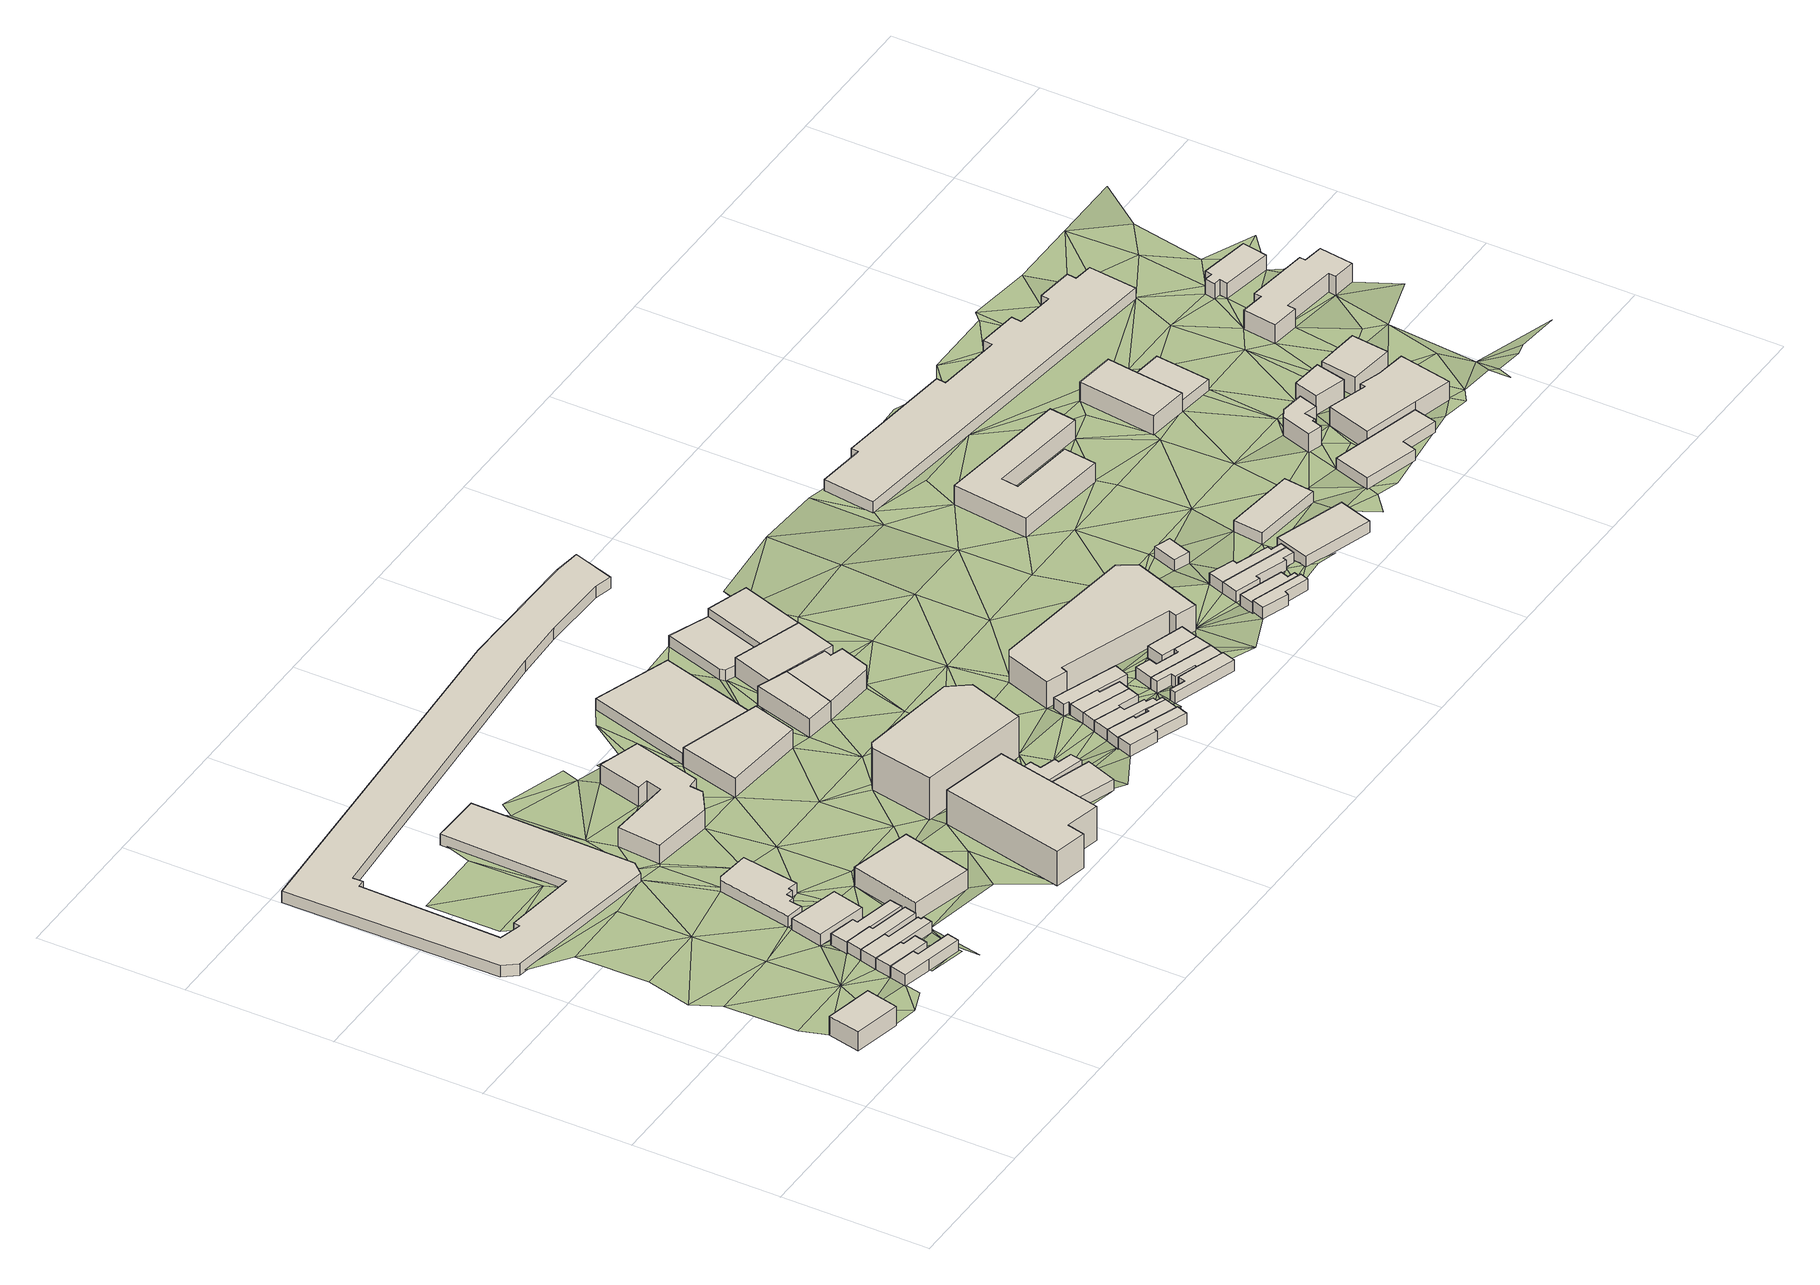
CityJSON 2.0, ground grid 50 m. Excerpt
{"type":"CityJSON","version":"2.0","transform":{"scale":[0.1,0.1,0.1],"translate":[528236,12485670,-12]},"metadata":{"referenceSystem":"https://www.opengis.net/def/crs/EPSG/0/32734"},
"CityObjects":{
"building1":{"type":"Building","attributes":{"address":"16 Sussex Street Woodstock Cape Town","building":"yes","building:levels":2,"building_height":6.9,"plus_code":"4FRW3CFW+3MX","ground_height":6.9,"roof_height":13.8},"geometry":[{"type":"Solid","lod":"1","boundaries":[[[[0,1,2,3]],[[1,4,5,2]],[[4,6,7,5]],[[6,0,3,7]],[[3,2,5,7]],[[6,4,1,0]]]]}]},
"building2":{"type":"Building","attributes":{"address":"11 Sussex Street Woodstock Cape Town","building":"house","building:levels":1,"building_height":4.1,"plus_code":"4FRW3CFW+4RH","ground_height":6.93,"roof_height":11.03},"geometry":[{"type":"Solid","lod":"1","boundaries":[[[[8,9,10,11]],[[9,12,13,10]],[[12,14,15,13]],[[14,16,17,15]],[[16,18,19,17]],[[18,20,21,19]],[[20,8,11,21]],[[11,10,13,15,17,19,21]],[[20,18,16,14,12,9,8]]]]}]},
"building3":{"type":"Building","attributes":{"address":"13 Sussex Street Woodstock Cape Town","building":"house","building:levels":1,"building_height":4.1,"plus_code":"4FRW3CFW+3RW","ground_height":6.93,"roof_height":11.03},"geometry":[{"type":"Solid","lod":"1","boundaries":[[[[22,23,24,25]],[[23,26,27,24]],[[26,28,29,27]],[[28,30,31,29]],[[30,9,10,31]],[[9,8,11,10]],[[8,22,25,11]],[[25,24,27,29,31,10,11]],[[8,9,30,28,26,23,22]]]]}]},
"building4":{"type":"Building","attributes":{"address":"9 Sussex Street Woodstock Cape Town","building":"house","building:levels":1,"building_height":4.1,"plus_code":"4FRW3CFW+4RQ","ground_height":6.93,"roof_height":11.03},"geometry":[{"type":"Solid","lod":"1","boundaries":[[[[20,18,19,21]],[[18,32,33,19]],[[32,34,35,33]],[[34,36,37,35]],[[36,38,39,37]],[[38,40,41,39]],[[40,42,43,41]],[[42,44,45,43]],[[44,20,21,45]],[[21,19,33,35,37,39,41,43,45]],[[44,42,40,38,36,34,32,18,20]]]]}]},
"building5":{"type":"Building","attributes":{"address":"7 Sussex Street Woodstock Cape Town","building":"house","building:levels":1,"building_height":4.1,"plus_code":"4FRW3CFW+5V2","ground_height":6.93,"roof_height":11.03},"geometry":[{"type":"Solid","lod":"1","boundaries":[[[[44,42,43,45]],[[42,46,47,43]],[[46,48,49,47]],[[48,50,51,49]],[[50,52,53,51]],[[52,54,55,53]],[[54,44,45,55]],[[45,43,47,49,51,53,55]],[[54,52,50,48,46,42,44]]]]}]},
"building6":{"type":"Building","attributes":{"address":"5 Sussex Street Woodstock Cape Town","building":"house","building:levels":1,"building_height":4.1,"plus_code":"4FRW3CFW+5VC","ground_height":6.53,"roof_height":10.63},"geometry":[{"type":"Solid","lod":"1","boundaries":[[[[56,57,58,59]],[[57,60,61,58]],[[60,62,63,61]],[[62,64,65,63]],[[64,66,67,65]],[[66,68,69,67]],[[68,56,59,69]],[[59,58,61,63,65,67,69]],[[68,66,64,62,60,57,56]]]]}]},
"building7":{"type":"Building","attributes":{"address":"3 Sussex Street Woodstock Cape Town","building":"yes","building:levels":1,"building_height":4.1,"plus_code":"4FRW3CFW+6V7","ground_height":6.53,"roof_height":10.63},"geometry":[{"type":"Solid","lod":"1","boundaries":[[[[70,71,72,73]],[[71,74,75,72]],[[74,76,77,75]],[[76,70,73,77]],[[73,72,75,77]],[[76,74,71,70]]]]}]},
"building8":{"type":"Building","attributes":{"address":"Woodstock","building":"yes","building:levels":1,"building_height":4.1,"plus_code":"4FRW3CFW+8V5","ground_height":6.09,"roof_height":10.19},"geometry":[{"type":"Solid","lod":"1","boundaries":[[[[78,79,80,81]],[[79,82,83,80]],[[82,84,85,83]],[[84,86,87,85]],[[86,88,89,87]],[[88,90,91,89]],[[90,92,93,91]],[[92,94,95,93]],[[94,96,97,95]],[[96,98,99,97]],[[98,78,81,99]],[[81,80,83,85,87,89,91,93,95,97,99]],[[98,96,94,92,90,88,86,84,82,79,78]]]]}]},
"building9":{"type":"Building","attributes":{"address":"10 Frere Street Woodstock Cape Town","building":"commercial","building:levels":2,"building_height":6.9,"plus_code":"4FRW3CFW+5XH","ground_height":6.54,"roof_height":13.44},"geometry":[{"type":"Solid","lod":"1","boundaries":[[[[100,101,102,103]],[[101,104,105,102]],[[104,106,107,105]],[[106,100,103,107]],[[103,102,105,107]],[[106,104,101,100]]]]}]},
"building10":{"type":"Building","attributes":{"building":"retail","building:levels":2,"building_height":6.9,"plus_code":"4FRW3CFX+F2M","ground_height":5.8,"roof_height":12.7},"geometry":[{"type":"Solid","lod":"1","boundaries":[[[[108,109,110,111]],[[109,112,113,110]],[[112,114,115,113]],[[114,116,117,115]],[[116,118,119,117]],[[118,120,121,119]],[[120,122,123,121]],[[122,124,125,123]],[[124,126,127,125]],[[126,128,129,127]],[[128,108,111,129]],[[111,110,113,115,117,119,121,123,125,127,129]],[[128,126,124,122,120,118,116,114,112,109,108]]]]}]},
"building11":{"type":"Building","attributes":{"building":"warehouse","building:levels":1,"building_height":4.1,"plus_code":"4FRW3CFW+HRG","ground_height":4.12,"roof_height":8.22},"geometry":[{"type":"Solid","lod":"1","boundaries":[[[[130,131,132,133]],[[131,134,135,132]],[[134,136,137,135]],[[136,138,139,137]],[[138,140,141,139]],[[140,142,143,141]],[[142,144,145,143]],[[144,146,147,145]],[[146,148,149,147]],[[148,150,151,149]],[[150,152,153,151]],[[152,154,155,153]],[[154,156,157,155]],[[156,158,159,157]],[[158,160,161,159]],[[160,162,163,161]],[[162,164,165,163]],[[164,166,167,165]],[[166,168,169,167]],[[168,170,171,169]],[[170,130,133,171]],[[133,132,135,137,139,141,143,145,147,149,151,153,155,157,159,161,163,165,167,169,171]],[[170,168,166,164,162,160,158,156,154,152,150,148,146,144,142,140,138,136,134,131,130]]]]}]},
"building12":{"type":"Building","attributes":{"address":"3 Frere Street Woodstock Cape Town","building":"commercial","building:levels":4,"building_height":12.5,"plus_code":"4FRW3CFX+452","ground_height":7.02,"roof_height":19.52},"geometry":[{"type":"Solid","lod":"1","boundaries":[[[[172,173,174,175]],[[173,176,177,174]],[[176,178,179,177]],[[178,180,181,179]],[[180,182,183,181]],[[182,172,175,183]],[[175,174,177,179,181,183]],[[182,180,178,176,173,172]]]]}]},
"building13":{"type":"Building","attributes":{"address":"Woodstock","building":"retail","building:levels":2,"building_height":6.9,"plus_code":"4FRW3CFX+C4M","ground_height":5.91,"roof_height":12.81},"geometry":[{"type":"Solid","lod":"1","boundaries":[[[[184,185,186,187]],[[185,188,189,186]],[[188,190,191,189]],[[190,184,187,191]],[[187,186,189,191]],[[190,188,185,184]]]]}]},
"building14":{"type":"Building","attributes":{"address":"Church Street Woodstock Cape Town","building":"yes","building:levels":1,"building_height":4.1,"plus_code":"4FRW3CFX+37R","ground_height":7.12,"roof_height":11.22},"geometry":[{"type":"Solid","lod":"1","boundaries":[[[[192,193,194,195]],[[193,196,197,194]],[[196,198,199,197]],[[198,192,195,199]],[[195,194,197,199]],[[198,196,193,192]]]]}]},
"building15":{"type":"Building","attributes":{"address":"108 Albert Road Woodstock Cape Town","building":"commercial","building:levels":5,"building_height":15.3,"plus_code":"4FRW3CFX+66M","ground_height":6.08,"roof_height":21.38},"geometry":[{"type":"Solid","lod":"1","boundaries":[[[[200,201,202,203]],[[201,204,205,202]],[[204,206,207,205]],[[206,208,209,207]],[[208,210,211,209]],[[210,200,203,211]],[[203,202,205,207,209,211]],[[210,208,206,204,201,200]]]]}]},
"building16":{"type":"Building","attributes":{"address":"Church Street Woodstock Cape Town","building":"yes","building:levels":1,"building_height":4.1,"plus_code":"4FRW3CFX+47J","ground_height":7.12,"roof_height":11.22},"geometry":[{"type":"Solid","lod":"1","boundaries":[[[[212,213,214,215]],[[213,216,217,214]],[[216,218,219,217]],[[218,220,221,219]],[[220,222,223,221]],[[222,224,225,223]],[[224,226,227,225]],[[226,228,229,227]],[[228,212,215,229]],[[215,214,217,219,221,223,225,227,229]],[[228,226,224,222,220,218,216,213,212]]]]}]},
"building17":{"type":"Building","attributes":{"address":"5 Fareham Street Woodstock Cape Town","building":"industrial","building:levels":1,"building_height":4.1,"plus_code":"4FRW3CFX+G5J","ground_height":5.54,"roof_height":9.64},"geometry":[{"type":"Solid","lod":"1","boundaries":[[[[230,231,232,233]],[[231,234,235,232]],[[234,236,237,235]],[[236,238,239,237]],[[238,240,241,239]],[[240,230,233,241]],[[233,232,235,237,239,241]],[[240,238,236,234,231,230]]]]}]},
"building18":{"type":"Building","attributes":{"address":"139 Albert Road Woodstock Cape Town","building":"yes","building:levels":2,"building_height":6.9,"plus_code":"4FRW3CFX+C6H","ground_height":5.9,"roof_height":12.8},"geometry":[{"type":"Solid","lod":"1","boundaries":[[[[242,243,244,245]],[[243,246,247,244]],[[246,248,249,247]],[[248,242,245,249]],[[245,244,247,249]],[[248,246,243,242]]]]}]},
"building19":{"type":"Building","attributes":{"address":"11 Church Street Woodstock Cape Town","building":"house","building:levels":1,"building_height":4.1,"plus_code":"4FRW3CFX+399","ground_height":7.96,"roof_height":12.06},"geometry":[{"type":"Solid","lod":"1","boundaries":[[[[250,251,252,253]],[[251,254,255,252]],[[254,256,257,255]],[[256,258,259,257]],[[258,260,261,259]],[[260,250,253,261]],[[253,252,255,257,259,261]],[[260,258,256,254,251,250]]]]}]},
"building20":{"type":"Building","attributes":{"address":"Battery Centre Woodstock 141 Albert Road Woodstock Cape Town","building":"retail","building:levels":2,"building_height":6.9,"plus_code":"4FRW3CFX+C75","ground_height":5.9,"roof_height":12.8},"geometry":[{"type":"Solid","lod":"1","boundaries":[[[[242,262,263,245]],[[262,264,265,263]],[[264,266,267,265]],[[266,268,269,267]],[[268,270,271,269]],[[270,243,244,271]],[[243,242,245,244]],[[245,263,265,267,269,271,244]],[[243,270,268,266,264,262,242]]]]}]},
"building21":{"type":"Building","attributes":{"address":"9 Church Street Woodstock Cape Town","building":"house","building:levels":1,"building_height":4.1,"plus_code":"4FRW3CFX+3CM","ground_height":7.54,"roof_height":11.64},"geometry":[{"type":"Solid","lod":"1","boundaries":[[[[272,273,274,275]],[[273,276,277,274]],[[276,278,279,277]],[[278,280,281,279]],[[280,282,283,281]],[[282,284,285,283]],[[284,286,287,285]],[[286,272,275,287]],[[275,274,277,279,281,283,285,287]],[[286,284,282,280,278,276,273,272]]]]}]},
"building22":{"type":"Building","attributes":{"address":"7 Church Street Woodstock Cape Town","building":"house","building:levels":1,"building_height":4.1,"plus_code":"4FRW3CFX+4C2","ground_height":7.54,"roof_height":11.64},"geometry":[{"type":"Solid","lod":"1","boundaries":[[[[288,272,275,289]],[[272,286,287,275]],[[286,280,281,287]],[[280,278,279,281]],[[278,290,291,279]],[[290,292,293,291]],[[292,294,295,293]],[[294,296,297,295]],[[296,298,299,297]],[[298,300,301,299]],[[300,302,303,301]],[[302,288,289,303]],[[289,275,287,281,279,291,293,295,297,299,301,303]],[[302,300,298,296,294,292,290,278,280,286,272,288]]]]}]},
"building23":{"type":"Building","attributes":{"address":"5 Church Street Woodstock Cape Town","building":"house","building:levels":1,"building_height":4.1,"plus_code":"4FRW3CFX+4CF","ground_height":7.54,"roof_height":11.64},"geometry":[{"type":"Solid","lod":"1","boundaries":[[[[304,288,289,305]],[[288,302,303,289]],[[302,306,307,303]],[[306,308,309,307]],[[308,310,311,309]],[[310,304,305,311]],[[305,289,303,307,309,311]],[[310,308,306,302,288,304]]]]}]},
"building24":{"type":"Building","attributes":{"address":"38 Lower Church Street Woodstock Cape Town","building":"retail","building:levels":2,"building_height":6.9,"plus_code":"4FRW3CFX+F8F","ground_height":5.53,"roof_height":12.43},"geometry":[{"type":"Solid","lod":"1","boundaries":[[[[312,313,314,315]],[[313,316,317,314]],[[316,318,319,317]],[[318,320,321,319]],[[320,312,315,321]],[[315,314,317,319,321]],[[320,318,316,313,312]]]]}]},
"building25":{"type":"Building","attributes":{"address":"3 Church Street Woodstock Cape Town","building":"house","building:levels":1,"building_height":4.1,"plus_code":"4FRW3CFX+4CV","ground_height":7.54,"roof_height":11.64},"geometry":[{"type":"Solid","lod":"1","boundaries":[[[[322,304,305,323]],[[304,310,311,305]],[[310,324,325,311]],[[324,326,327,325]],[[326,328,329,327]],[[328,322,323,329]],[[323,305,311,325,327,329]],[[328,326,324,310,304,322]]]]}]},
"building26":{"type":"Building","attributes":{"address":"8 Fareham Street Woodstock Cape Town","building":"yes","building:levels":1,"building_height":4.1,"plus_code":"4FRW3CFX+G8R","ground_height":5.48,"roof_height":9.58},"geometry":[{"type":"Solid","lod":"1","boundaries":[[[[330,331,332,333]],[[331,334,335,332]],[[334,336,337,335]],[[336,316,338,337]],[[316,313,339,338]],[[313,330,333,339]],[[333,332,335,337,338,339]],[[313,316,336,334,331,330]]]]}]},
"building27":{"type":"Building","attributes":{"address":"1 Church Street Woodstock Cape Town","building":"house","building:levels":1,"building_height":4.1,"plus_code":"4FRW3CFX+5C5","ground_height":7.54,"roof_height":11.64},"geometry":[{"type":"Solid","lod":"1","boundaries":[[[[322,328,329,323]],[[328,340,341,329]],[[340,342,343,341]],[[342,344,345,343]],[[344,346,347,345]],[[346,348,349,347]],[[348,322,323,349]],[[323,329,341,343,345,347,349]],[[348,346,344,342,340,328,322]]]]}]},
"building28":{"type":"Building","attributes":{"address":"32 Lower Church Street Woodstock Cape Town","building":"retail","building:levels":2,"building_height":6.9,"plus_code":"4FRW3CFX+G9C","ground_height":5.38,"roof_height":12.28},"geometry":[{"type":"Solid","lod":"1","boundaries":[[[[350,351,352,353]],[[351,354,355,352]],[[354,356,357,355]],[[356,350,353,357]],[[353,352,355,357]],[[356,354,351,350]]]]}]},
"building29":{"type":"Building","attributes":{"address":"16 Cavendish Square Woodstock Cape Town","building":"house","building:levels":1,"building_height":4.1,"plus_code":"4FRW3CFX+3G7","ground_height":8.45,"roof_height":12.55},"geometry":[{"type":"Solid","lod":"1","boundaries":[[[[358,359,360,361]],[[359,362,363,360]],[[362,364,365,363]],[[364,366,367,365]],[[366,368,369,367]],[[368,370,371,369]],[[370,358,361,371]],[[361,360,363,365,367,369,371]],[[370,368,366,364,362,359,358]]]]}]},
"building30":{"type":"Building","attributes":{"address":"14 Cavendish Square Woodstock Cape Town","building":"house","building:levels":1,"building_height":4.1,"plus_code":"4FRW3CFX+3GQ","ground_height":7.78,"roof_height":11.88},"geometry":[{"type":"Solid","lod":"1","boundaries":[[[[372,373,374,375]],[[373,376,377,374]],[[376,378,379,377]],[[378,380,381,379]],[[380,382,383,381]],[[382,384,385,383]],[[384,386,387,385]],[[386,372,375,387]],[[375,374,377,379,381,383,385,387]],[[386,384,382,380,378,376,373,372]]]]}]},
"building31":{"type":"Building","attributes":{"address":"12 Cavendish Square Woodstock Cape Town","building":"house","building:levels":1,"building_height":4.1,"plus_code":"4FRW3CFX+4G3","ground_height":7.78,"roof_height":11.88},"geometry":[{"type":"Solid","lod":"1","boundaries":[[[[373,388,389,374]],[[388,390,391,389]],[[390,392,393,391]],[[392,394,395,393]],[[394,396,397,395]],[[396,398,399,397]],[[398,376,377,399]],[[376,373,374,377]],[[374,389,391,393,395,397,399,377]],[[376,398,396,394,392,390,388,373]]]]}]},
"building32":{"type":"Building","attributes":{"address":"Cape Town Forensics Chemist Laboratory 120 Albert Road Woodstock Cape Town","building":"laboratory","building:levels":3,"operator":"National Health Laboratory Service","building_height":9.7,"plus_code":"4FRW3CFX+5GQ","ground_height":6.88,"roof_height":16.58},"geometry":[{"type":"Solid","lod":"1","boundaries":[[[[400,401,402,403]],[[401,404,405,402]],[[404,406,407,405]],[[406,408,409,407]],[[408,410,411,409]],[[410,412,413,411]],[[412,414,415,413]],[[414,416,417,415]],[[416,418,419,417]],[[418,400,403,419]],[[403,402,405,407,409,411,413,415,417,419]],[[418,416,414,412,410,408,406,404,401,400]]]]}]},
"building33":{"type":"Building","attributes":{"address":"10 Cavendish Square Woodstock Cape Town","building":"house","building:levels":1,"building_height":4.1,"plus_code":"4FRW3CFX+4HF","ground_height":7.78,"roof_height":11.88},"geometry":[{"type":"Solid","lod":"1","boundaries":[[[[388,420,421,389]],[[420,422,423,421]],[[422,424,425,423]],[[424,390,391,425]],[[390,388,389,391]],[[389,421,423,425,391]],[[390,424,422,420,388]]]]}]},
"building34":{"type":"Building","attributes":{"address":"9 Cavendish Square Woodstock Cape Town","building":"house","building:levels":1,"building_height":4.1,"plus_code":"4FRW3CFX+3P3","ground_height":9.09,"roof_height":13.19},"geometry":[{"type":"Solid","lod":"1","boundaries":[[[[426,427,428,429]],[[427,430,431,428]],[[430,432,433,431]],[[432,434,435,433]],[[434,436,437,435]],[[436,426,429,437]],[[429,428,431,433,435,437]],[[436,434,432,430,427,426]]]]}]},
"building35":{"type":"Building","attributes":{"address":"7 Cavendish Square Woodstock Cape Town","building":"house","building:levels":1,"building_height":4.1,"plus_code":"4FRW3CFX+3PG","ground_height":8.17,"roof_height":12.27},"geometry":[{"type":"Solid","lod":"1","boundaries":[[[[438,439,440,441]],[[439,442,443,440]],[[442,444,445,443]],[[444,446,447,445]],[[446,448,449,447]],[[448,438,441,449]],[[441,440,443,445,447,449]],[[448,446,444,442,439,438]]]]}]},
"building36":{"type":"Building","attributes":{"address":"5 Cavendish Square Woodstock Cape Town","building":"house","building:levels":1,"building_height":4.1,"plus_code":"4FRW3CFX+4P7","ground_height":8.17,"roof_height":12.27},"geometry":[{"type":"Solid","lod":"1","boundaries":[[[[450,451,452,453]],[[451,454,455,452]],[[454,456,457,455]],[[456,458,459,457]],[[458,460,461,459]],[[460,462,463,461]],[[462,464,465,463]],[[464,450,453,465]],[[453,452,455,457,459,461,463,465]],[[464,462,460,458,456,454,451,450]]]]}]},
"building37":{"type":"Building","attributes":{"address":"3 Cavendish Square Woodstock Cape Town","building":"house","building:levels":1,"building_height":4.1,"plus_code":"4FRW3CFX+4Q6","ground_height":8.17,"roof_height":12.27},"geometry":[{"type":"Solid","lod":"1","boundaries":[[[[464,466,467,465]],[[466,468,469,467]],[[468,470,471,469]],[[470,472,473,471]],[[472,474,475,473]],[[474,476,477,475]],[[476,450,453,477]],[[450,464,465,453]],[[465,467,469,471,473,475,477,453]],[[450,476,474,472,470,468,466,464]]]]}]},
"building38":{"type":"Building","attributes":{"building":"retail","building:levels":1,"amenity":"car_wash","building_height":4.1,"plus_code":"4FRW3CFX+5PX","ground_height":7.29,"roof_height":11.39},"geometry":[{"type":"Solid","lod":"1","boundaries":[[[[478,479,480,481]],[[479,482,483,480]],[[482,484,485,483]],[[484,478,481,485]],[[481,480,483,485]],[[484,482,479,478]]]]}]},
"building39":{"type":"Building","attributes":{"address":"4 Plein Street Woodstock Cape Town","building":"industrial","building:levels":1,"building_height":4.1,"plus_code":"4FRW3CFX+3VC","ground_height":8.28,"roof_height":12.38},"geometry":[{"type":"Solid","lod":"1","boundaries":[[[[486,487,488,489]],[[487,490,491,488]],[[490,492,493,491]],[[492,486,489,493]],[[489,488,491,493]],[[492,490,487,486]]]]}]},
"building40":{"type":"Building","attributes":{"address":"Bonjour 130 Albert Road Woodstock 7925 Cape Town","building":"retail","building:levels":1,"building_height":4.1,"plus_code":"4FRW3CFX+4VM","ground_height":8.28,"roof_height":12.38},"geometry":[{"type":"Solid","lod":"1","boundaries":[[[[494,495,496,497]],[[495,498,499,496]],[[498,500,501,499]],[[500,494,497,501]],[[497,496,499,501]],[[500,498,495,494]]]]}]},
"building41":{"type":"Building","attributes":{"address":"177 Albert Road Woodstock Cape Town","building":"industrial","building:levels":2,"building_height":6.9,"plus_code":"4FRW3CFX+9PW","ground_height":6.44,"roof_height":13.34},"geometry":[{"type":"Solid","lod":"1","boundaries":[[[[502,503,504,505]],[[503,506,507,504]],[[506,508,509,507]],[[508,510,511,509]],[[510,512,513,511]],[[512,514,515,513]],[[514,516,517,515]],[[516,502,505,517]],[[505,504,507,509,511,513,515,517]],[[516,514,512,510,508,506,503,502]]]]}]},
"building42":{"type":"Building","attributes":{"address":"1 Plein Street Woodstock Cape Town","building":"garage","building:levels":1,"building_height":4.1,"plus_code":"4FRW3FF2+33J","ground_height":8.31,"roof_height":12.41},"geometry":[{"type":"Solid","lod":"1","boundaries":[[[[518,519,520,521]],[[519,522,523,520]],[[522,524,525,523]],[[524,526,527,525]],[[526,528,529,527]],[[528,530,531,529]],[[530,518,521,531]],[[521,520,523,525,527,529,531]],[[530,528,526,524,522,519,518]]]]}]},
"building43":{"type":"Building","attributes":{"building":"industrial","building:levels":1,"building_height":4.1,"plus_code":"4FRW3CFX+GW8","ground_height":5.61,"roof_height":9.71},"geometry":[{"type":"Solid","lod":"1","boundaries":[[[[532,533,534,535]],[[533,536,537,534]],[[536,538,539,537]],[[538,540,541,539]],[[540,542,543,541]],[[542,544,545,543]],[[544,546,547,545]],[[546,548,549,547]],[[548,550,551,549]],[[550,552,553,551]],[[552,554,555,553]],[[554,556,557,555]],[[556,558,559,557]],[[558,560,561,559]],[[560,562,563,561]],[[562,532,535,563]],[[535,534,537,539,541,543,545,547,549,551,553,555,557,559,561,563]],[[562,560,558,556,554,552,550,548,546,544,542,540,538,536,533,532]]]]}]},
"building44":{"type":"Building","attributes":{"address":"Albert Road Woodstock Cape Town","building":"retail","building:levels":2,"building_height":6.9,"plus_code":"4FRW3FF2+52G","ground_height":7.69,"roof_height":14.59},"geometry":[{"type":"Solid","lod":"1","boundaries":[[[[564,565,566,567]],[[565,568,569,566]],[[568,570,571,569]],[[570,572,573,571]],[[572,574,575,573]],[[574,576,577,575]],[[576,578,579,577]],[[578,580,581,579]],[[580,564,567,581]],[[567,566,569,571,573,575,577,579,581]],[[580,578,576,574,572,570,568,565,564]]]]}]},
"building45":{"type":"Building","attributes":{"address":"Albert Road Woodstock Cape Town","building":"industrial","building:levels":2,"building_height":6.9,"plus_code":"4FRW3CFX+9X5","ground_height":6.61,"roof_height":13.51},"geometry":[{"type":"Solid","lod":"1","boundaries":[[[[582,583,584,585]],[[583,586,587,584]],[[586,588,589,587]],[[588,590,591,589]],[[590,582,585,591]],[[585,584,587,589,591]],[[590,588,586,583,582]]]]}]},
"building46":{"type":"Building","attributes":{"address":"Albert Road Woodstock Cape Town","building":"industrial","building:levels":1,"building_height":4.1,"plus_code":"4FRW3FF2+83R","ground_height":6.63,"roof_height":10.73},"geometry":[{"type":"Solid","lod":"1","boundaries":[[[[582,592,593,594]],[[592,595,596,593]],[[595,583,597,596]],[[583,582,594,597]],[[594,593,596,597]],[[583,595,592,582]]]]}]},
"building47":{"type":"Building","attributes":{"address":"Albert Road Woodstock Cape Town","building":"retail","building:levels":2,"building_height":6.9,"plus_code":"4FRW3FF2+44G","ground_height":8.31,"roof_height":15.21},"geometry":[{"type":"Solid","lod":"1","boundaries":[[[[519,518,598,599]],[[518,600,601,598]],[[600,602,603,601]],[[602,604,605,603]],[[604,606,607,605]],[[606,608,609,607]],[[608,610,611,609]],[[610,519,599,611]],[[599,598,601,603,605,607,609,611]],[[610,608,606,604,602,600,518,519]]]]}]},
"building48":{"type":"Building","attributes":{"address":"Albert Road Woodstock Cape Town","building":"retail","building:levels":2,"building_height":6.9,"plus_code":"4FRW3FF2+54V","ground_height":7.69,"roof_height":14.59},"geometry":[{"type":"Solid","lod":"1","boundaries":[[[[612,613,614,615]],[[613,616,617,614]],[[616,618,619,617]],[[618,612,615,619]],[[615,614,617,619]],[[618,616,613,612]]]]}]},
"building49":{"type":"Building","attributes":{"address":"Albert Road Woodstock Cape Town","building":"retail","building:levels":2,"building_height":6.9,"plus_code":"4FRW3FF2+55P","ground_height":7.69,"roof_height":14.59},"geometry":[{"type":"Solid","lod":"1","boundaries":[[[[620,621,622,623]],[[621,624,625,622]],[[624,626,627,625]],[[626,620,623,627]],[[623,622,625,627]],[[626,624,621,620]]]]}]},
"building50":{"type":"Building","attributes":{"address":"Delos Antiques 181 Albert Road Woodstock Cape Town","building":"school","building:levels":2,"building:use":"retail","building_height":6.9,"plus_code":"4FRW3FF2+77W","ground_height":6.89,"roof_height":13.79},"geometry":[{"type":"Solid","lod":"1","boundaries":[[[[628,629,630,631]],[[629,632,633,630]],[[632,634,635,633]],[[634,636,637,635]],[[636,638,639,637]],[[638,640,641,639]],[[640,642,643,641]],[[642,644,645,643]],[[644,646,647,645]],[[646,648,649,647]],[[648,650,651,649]],[[650,628,631,651]],[[631,630,633,635,637,639,641,643,645,647,649,651]],[[650,648,646,644,642,640,638,636,634,632,629,628]]]]}]},
"building51":{"type":"Building","attributes":{"address":"Woodstock Cape Town","building":"church","building:levels":1.5,"building:use":"retail","building_height":5.5,"plus_code":"4FRW3FF2+979","ground_height":6.55,"roof_height":12.05},"geometry":[{"type":"Solid","lod":"1","boundaries":[[[[652,653,654,655]],[[653,656,657,654]],[[656,658,659,657]],[[658,660,661,659]],[[660,662,663,661]],[[662,664,665,663]],[[664,666,667,665]],[[666,652,655,667]],[[655,654,657,659,661,663,665,667]],[[666,664,662,660,658,656,653,652]]]]}]},
"terrain1":{"type":"TINRelief","geometry":[{"type":"CompositeSurface","lod":"1","boundaries":[[[668,669,1]],[[668,670,669]],[[1,0,668]],[[0,671,672]],[[673,670,674]],[[675,676,673]],[[677,0,672]],[[668,674,670]],[[0,8,668]],[[672,678,677]],[[675,679,676]],[[0,677,8]],[[674,675,673]],[[680,679,681]],[[8,20,668]],[[44,668,20]],[[674,668,71]],[[54,668,44]],[[675,681,679]],[[71,668,54]],[[682,683,684]],[[685,684,683]],[[675,674,686]],[[680,681,687]],[[674,71,70]],[[688,689,690]],[[9,691,692]],[[54,68,71]],[[674,70,686]],[[693,689,688]],[[18,16,14]],[[691,694,692]],[[683,682,695]],[[71,68,696]],[[694,14,692]],[[681,675,687]],[[32,18,14]],[[38,42,40]],[[683,697,685]],[[675,686,82]],[[696,698,71]],[[686,70,699]],[[694,32,14]],[[700,694,701]],[[699,70,702]],[[50,703,52]],[[698,696,704]],[[42,38,46]],[[82,687,675]],[[700,32,694]],[[697,683,695]],[[702,70,76]],[[699,702,705]],[[36,34,38]],[[32,700,34]],[[48,703,50]],[[699,705,706]],[[704,707,698]],[[46,38,34]],[[708,34,700]],[[34,708,46]],[[702,76,705]],[[708,48,46]],[[705,709,710]],[[711,697,695]],[[703,48,708]],[[709,705,76]],[[708,707,703]],[[687,82,79]],[[709,712,713]],[[712,709,76]],[[707,104,698]],[[698,104,76]],[[79,714,687]],[[104,707,708]],[[715,708,700]],[[714,716,687]],[[76,104,712]],[[714,109,716]],[[714,79,78]],[[716,109,108]],[[109,714,78]],[[717,715,700]],[[712,104,718]],[[108,719,716]],[[720,78,712]],[[716,719,721]],[[720,712,718]],[[78,722,109]],[[104,101,718]],[[719,723,721]],[[719,108,724]],[[720,722,78]],[[715,717,725]],[[725,717,726]],[[727,723,719]],[[715,725,101]],[[728,720,718]],[[724,108,729]],[[101,728,718]],[[723,727,730]],[[724,731,719]],[[720,188,722]],[[731,727,719]],[[182,725,726]],[[724,729,732]],[[182,101,725]],[[188,733,722]],[[720,728,734]],[[730,727,735]],[[720,734,188]],[[733,736,737]],[[738,728,101]],[[101,182,738]],[[188,736,733]],[[731,739,727]],[[185,736,188]],[[738,204,728]],[[739,731,740]],[[734,728,204]],[[741,740,731]],[[736,185,741]],[[742,743,739]],[[739,740,742]],[[744,738,182]],[[745,744,746]],[[741,747,740]],[[734,190,188]],[[734,204,201]],[[185,748,741]],[[749,750,745]],[[196,745,750]],[[201,751,734]],[[741,752,747]],[[744,745,196]],[[748,752,741]],[[748,185,753]],[[754,750,749]],[[734,751,190]],[[755,738,744]],[[196,228,744]],[[754,756,750]],[[228,226,744]],[[752,748,231]],[[757,744,226]],[[228,196,758]],[[184,753,185]],[[755,744,757]],[[190,751,248]],[[758,196,759]],[[201,760,751]],[[761,762,763]],[[756,764,759]],[[755,757,763]],[[765,190,248]],[[766,767,753]],[[184,190,765]],[[768,763,762]],[[769,770,762]],[[753,184,766]],[[751,242,248]],[[768,755,763]],[[762,770,768]],[[251,759,764]],[[771,765,248]],[[759,772,758]],[[771,184,765]],[[772,770,758]],[[766,184,771]],[[751,773,242]],[[772,759,251]],[[773,751,760]],[[768,770,288]],[[272,770,772]],[[755,768,346]],[[766,771,774]],[[770,272,288]],[[288,304,768]],[[775,766,774]],[[775,230,766]],[[243,776,771]],[[400,777,755]],[[771,776,774]],[[346,768,304]],[[773,262,242]],[[346,400,755]],[[774,776,778]],[[777,779,760]],[[230,331,780]],[[243,781,776]],[[760,779,773]],[[262,773,264]],[[322,346,304]],[[286,782,783]],[[322,348,346]],[[331,230,775]],[[286,783,784]],[[400,346,344]],[[777,400,418]],[[302,300,298]],[[773,779,264]],[[270,781,243]],[[785,400,344]],[[308,306,302]],[[298,308,302]],[[779,777,418]],[[266,270,268]],[[786,298,296]],[[787,788,789]],[[298,786,308]],[[786,790,791]],[[266,781,270]],[[370,791,789]],[[792,328,326]],[[789,788,370]],[[785,344,793]],[[308,786,378]],[[370,368,791]],[[791,378,786]],[[264,794,266]],[[308,378,310]],[[791,368,378]],[[793,404,785]],[[795,328,792]],[[264,779,794]],[[792,310,795]],[[331,330,796]],[[779,418,416]],[[781,266,794]],[[378,376,310]],[[795,310,376]],[[364,378,368]],[[368,366,364]],[[312,781,794]],[[364,797,378]],[[378,797,380]],[[376,398,795]],[[793,795,398]],[[798,797,364]],[[796,330,799]],[[398,800,793]],[[364,362,798]],[[801,779,416]],[[800,398,396]],[[794,802,312]],[[793,803,404]],[[396,394,424]],[[793,800,422]],[[802,351,312]],[[422,800,396]],[[392,424,394]],[[799,330,351]],[[424,422,396]],[[794,779,804]],[[424,392,390]],[[803,793,422]],[[802,794,804]],[[805,799,351]],[[779,801,804]],[[806,807,808]],[[416,809,801]],[[351,802,810]],[[811,812,422]],[[422,812,803]],[[813,806,808]],[[814,813,808]],[[813,814,811]],[[805,351,815]],[[810,802,804]],[[811,814,812]],[[808,430,814]],[[815,351,810]],[[816,804,801]],[[427,814,430]],[[817,801,809]],[[814,427,448]],[[810,804,816]],[[814,448,451]],[[801,817,816]],[[814,451,450]],[[476,818,814]],[[476,814,450]],[[810,819,815]],[[451,448,454]],[[819,810,816]],[[820,809,818]],[[454,448,821]],[[479,818,476]],[[817,809,822]],[[823,816,817]],[[456,454,821]],[[479,478,818]],[[479,476,482]],[[820,818,478]],[[821,824,825]],[[826,815,819]],[[476,474,482]],[[827,456,821]],[[822,809,820]],[[821,825,827]],[[825,426,828]],[[817,822,823]],[[472,829,474]],[[827,825,828]],[[516,819,816]],[[828,426,830]],[[820,478,484]],[[516,816,823]],[[819,831,826]],[[832,833,827]],[[828,832,827]],[[482,474,494]],[[516,831,819]],[[474,829,495]],[[832,828,834]],[[835,836,829]],[[484,482,494]],[[828,830,837]],[[826,831,838]],[[834,828,487]],[[494,474,495]],[[487,829,836]],[[834,487,836]],[[495,829,487]],[[820,484,839]],[[839,822,820]],[[840,831,516]],[[823,822,841]],[[494,839,484]],[[487,842,495]],[[822,839,843]],[[558,838,560]],[[822,843,841]],[[508,844,510]],[[831,840,845]],[[846,842,487]],[[839,494,847]],[[845,840,516]],[[510,844,848]],[[849,850,846]],[[842,846,851]],[[843,839,852]],[[839,847,853]],[[854,845,516]],[[842,855,847]],[[846,850,851]],[[841,843,852]],[[841,848,844]],[[855,842,851]],[[852,839,853]],[[856,851,850]],[[855,851,857]],[[858,847,855]],[[841,852,848]],[[858,853,847]],[[859,558,860]],[[857,858,855]],[[861,851,856]],[[848,852,862]],[[854,848,863]],[[854,588,845]],[[831,845,864]],[[848,862,863]],[[568,853,858]],[[865,858,857]],[[852,853,866]],[[857,519,867]],[[857,867,865]],[[862,852,866]],[[868,853,568]],[[854,863,588]],[[588,863,862]],[[866,853,868]],[[865,869,870]],[[588,586,845]],[[519,610,867]],[[865,867,610]],[[610,869,865]],[[861,871,872]],[[568,565,868]],[[580,578,869]],[[873,860,874]],[[869,610,580]],[[565,564,868]],[[610,618,580]],[[875,866,868]],[[564,580,618]],[[873,874,876]],[[616,868,564]],[[875,877,866]],[[606,618,610]],[[618,616,564]],[[877,875,868]],[[868,616,877]],[[878,518,871]],[[610,608,606]],[[879,586,583]],[[618,606,612]],[[586,864,845]],[[873,876,880]],[[518,878,881]],[[879,583,595]],[[882,612,606]],[[606,604,882]],[[873,880,883]],[[881,878,884]],[[616,885,877]],[[882,621,612]],[[612,621,613]],[[877,885,595]],[[616,613,885]],[[884,886,881]],[[613,621,887]],[[604,888,882]],[[879,595,889]],[[890,883,880]],[[602,881,886]],[[879,864,586]],[[887,885,613]],[[604,602,888]],[[621,620,887]],[[885,889,595]],[[891,883,890]],[[885,887,892]],[[893,894,890]],[[895,602,886]],[[887,620,892]],[[896,886,897]],[[602,895,888]],[[890,894,891]],[[864,879,889]],[[893,898,894]],[[896,895,886]],[[897,899,900]],[[901,885,892]],[[901,889,885]],[[900,896,897]],[[629,892,620]],[[620,888,902]],[[896,900,903]],[[902,888,895]],[[904,891,894]],[[629,620,905]],[[895,896,902]],[[901,660,889]],[[903,906,896]],[[620,902,905]],[[901,648,646]],[[658,864,889]],[[904,894,907]],[[664,901,646]],[[889,660,658]],[[660,901,664]],[[908,896,906]],[[632,629,636]],[[629,905,636]],[[909,910,907]],[[636,905,902]],[[864,658,653]],[[660,664,662]],[[656,653,658]],[[636,634,632]],[[666,664,646]],[[864,911,910]],[[911,864,653]],[[912,904,907]],[[910,912,907]],[[636,902,913]],[[646,914,666]],[[915,911,653]],[[911,912,910]],[[913,916,636]],[[652,915,653]],[[917,918,914]],[[914,918,666]],[[919,911,915]],[[919,912,911]],[[666,920,652]],[[915,652,920]],[[921,912,919]]]}]}
},
"vertices":[
[379,211,32],[216,246,32],[216,246,101],[379,211,101],[192,135,32],[192,135,101],[354,100,32],[354,100,101],
[545,230,32],[641,209,32],[641,209,73],[545,230,73],[698,196,32],[698,196,73],[708,241,32],[708,241,73],[659,251,32],[659,251,73],[661,262,32],[661,262,73],[557,286,32],[557,286,73],
[530,171,32],[628,149,32],[628,149,73],[530,171,73],[753,121,32],[753,121,73],[762,162,32],[762,162,73],[637,190,32],[637,190,73],
[791,233,32],[791,233,73],[798,264,32],[798,264,73],[787,266,32],[787,266,73],[790,278,32],[790,278,73],[667,306,32],[667,306,73],[671,322,32],[671,322,73],[572,345,32],[572,345,73],
[803,293,32],[803,293,73],[813,335,32],[813,335,73],[677,365,32],[677,365,73],[680,378,32],[680,378,73],[585,399,32],[585,399,73],
[585,399,28],[680,378,28],[680,378,69],[585,399,69],[816,348,28],[816,348,69],[825,392,28],[825,392,69],[686,422,28],[686,422,69],[690,440,28],[690,440,69],[599,461,28],[599,461,69],
[606,597,28],[579,486,28],[579,486,69],[606,597,69],[753,444,28],[753,444,69],[780,554,28],[780,554,69],
[795,867,24],[682,879,24],[682,879,65],[795,867,65],[666,869,24],[666,869,65],[614,613,24],[614,613,65],[674,603,24],[674,603,65],[680,646,24],[680,646,65],[698,645,24],[698,645,65],[702,669,24],[702,669,65],[727,664,24],[727,664,65],[730,678,24],[730,678,65],[765,672,24],[765,672,65],
[1031,249,28],[1091,491,28],[1091,491,97],[1031,249,97],[879,543,28],[879,543,97],[819,302,28],[819,302,97],
[708,1239,21],[695,1091,21],[695,1091,90],[708,1239,90],[908,1063,21],[908,1063,90],[981,1112,21],[981,1112,90],[985,1156,21],[985,1156,90],[1024,1157,21],[1024,1157,90],[1087,1392,21],[1087,1392,90],[945,1435,21],[945,1435,90],[905,1283,21],[905,1283,90],[944,1278,21],[944,1278,90],[929,1223,21],[929,1223,90],
[1496,1907,4],[1731,1902,4],[1731,1902,45],[1496,1907,45],[1792,1887,4],[1792,1887,45],[1838,2028,4],[1838,2028,45],[1746,2039,4],[1746,2039,45],[1297,2047,4],[1297,2047,45],[6,1966,4],[6,1966,45],[13,1236,4],[13,1236,45],[47,1190,4],[47,1190,45],[601,1102,4],[601,1102,45],[636,1142,4],[636,1142,45],[648,1698,4],[648,1698,45],[475,1703,4],[475,1703,45],[462,1271,4],[462,1271,45],[210,1304,4],[210,1304,45],[207,1282,4],[207,1282,45],[130,1302,4],[130,1302,45],[140,1782,4],[140,1782,45],[165,1783,4],[165,1783,45],[164,1819,4],[164,1819,45],[1320,1902,4],[1320,1902,45],
[1168,27,33],[1280,2,33],[1280,2,158],[1168,27,158],[1294,63,33],[1294,63,158],[1414,35,33],[1414,35,158],[1495,403,33],[1495,403,158],[1265,454,33],[1265,454,158],
[1414,1181,22],[1135,1265,22],[1135,1265,91],[1414,1181,91],[1081,1060,22],[1081,1060,91],[1370,1032,22],[1370,1032,91],
[1646,112,34],[1684,217,34],[1684,217,75],[1646,112,75],[1530,267,34],[1530,267,75],[1507,159,34],[1507,159,75],
[1672,697,23],[1333,745,23],[1333,745,176],[1672,697,176],[1310,729,23],[1310,729,176],[1269,514,23],[1269,514,176],[1655,436,23],[1655,436,176],[1721,629,23],[1721,629,176],
[1680,239,34],[1688,280,34],[1688,280,75],[1680,239,75],[1640,293,34],[1640,293,75],[1644,309,34],[1644,309,75],[1589,325,34],[1589,325,75],[1597,363,34],[1597,363,75],[1572,371,34],[1572,371,75],[1554,358,34],[1554,358,75],[1536,275,34],[1536,275,75],
[1514,1535,18],[1249,1625,18],[1249,1625,59],[1514,1535,59],[1146,1273,18],[1146,1273,59],[1334,1219,18],[1334,1219,59],[1338,1231,18],[1338,1231,59],[1420,1209,18],[1420,1209,59],
[1541,1002,22],[1603,1186,22],[1603,1186,91],[1541,1002,91],[1499,1224,22],[1499,1224,91],[1439,1014,22],[1439,1014,91],
[1820,196,42],[1803,147,42],[1803,147,83],[1820,196,83],[1901,113,42],[1901,113,83],[1903,122,42],[1903,122,83],[2018,81,42],[2018,81,83],[2032,119,42],[2032,119,83],
[1726,988,22],[1726,988,91],[1743,997,22],[1743,997,91],[1778,1100,22],[1778,1100,91],[1735,1114,22],[1735,1114,91],[1744,1139,22],[1744,1139,91],
[1839,245,38],[1820,196,38],[1820,196,79],[1839,245,79],[2032,119,38],[2032,119,79],[2050,170,38],[2050,170,79],[1980,196,38],[1980,196,79],[1976,184,38],[1976,184,79],[1930,201,38],[1930,201,79],[1934,211,38],[1934,211,79],
[1859,299,38],[1859,299,79],[2054,183,38],[2054,183,79],[2033,190,38],[2033,190,79],[2038,205,38],[2038,205,79],[2015,214,38],[2015,214,79],[2019,224,38],[2019,224,79],[1948,250,38],[1948,250,79],[1953,266,38],[1953,266,79],
[1876,347,38],[1876,347,79],[1957,274,38],[1957,274,79],[2028,249,38],[2028,249,79],[2042,288,38],[2042,288,79],
[1828,1275,18],[1686,1321,18],[1686,1321,87],[1828,1275,87],[1590,1352,18],[1590,1352,87],[1544,1213,18],[1544,1213,87],[1783,1135,18],[1783,1135,87],
[1893,400,38],[1893,400,79],[2057,328,38],[2057,328,79],[1986,354,38],[1986,354,79],[1990,365,38],[1990,365,79],
[1756,1538,18],[1618,1591,18],[1618,1591,58],[1756,1538,58],[1553,1385,18],[1553,1385,58],[1558,1365,18],[1558,1365,58],[1590,1352,58],[1686,1321,58],
[2099,326,38],[2099,326,79],[2118,377,38],[2118,377,79],[1896,457,38],[1896,457,79],[1880,414,38],[1880,414,79],[1897,408,38],[1897,408,79],
[1828,1275,16],[1899,1493,16],[1899,1493,86],[1828,1275,86],[1756,1538,16],[1756,1538,86],[1686,1321,16],[1686,1321,86],
[2304,85,47],[2319,131,47],[2319,131,88],[2304,85,88],[2226,162,47],[2226,162,88],[2152,185,47],[2152,185,88],[2143,159,47],[2143,159,88],[2090,177,47],[2090,177,88],[2083,156,47],[2083,156,88],
[2319,131,40],[2338,183,40],[2338,183,82],[2319,131,82],[2116,258,40],[2116,258,82],[2109,232,40],[2109,232,82],[2161,214,40],[2161,214,82],[2156,199,40],[2156,199,82],[2230,174,40],[2230,174,82],[2226,162,40],[2226,162,82],
[2354,240,40],[2354,240,82],[2269,267,40],[2269,267,82],[2263,249,40],[2263,249,82],[2181,276,40],[2181,276,82],[2190,304,40],[2190,304,82],[2138,321,40],[2138,321,82],
[1894,480,31],[1966,453,31],[1966,453,128],[1894,480,128],[1975,476,31],[1975,476,128],[2367,340,31],[2367,340,128],[2358,313,31],[2358,313,128],[2430,287,31],[2430,287,128],[2517,527,31],[2517,527,128],[2480,586,31],[2480,586,128],[1972,651,31],[1972,651,128],[1948,636,31],[1948,636,128],
[2373,300,40],[2373,300,82],[2243,341,40],[2243,341,82],[2224,281,40],[2224,281,82],
[2750,117,54],[2570,176,54],[2570,176,95],[2750,117,95],[2555,133,54],[2555,133,95],[2647,101,54],[2647,101,95],[2654,115,54],[2654,115,95],[2740,89,54],[2740,89,95],
[2570,176,44],[2750,117,44],[2750,117,85],[2570,176,85],[2758,143,44],[2758,143,85],[2732,151,44],[2732,151,85],[2741,178,44],[2741,178,85],[2588,228,44],[2588,228,85],
[2614,302,44],[2595,245,44],[2595,245,85],[2614,302,85],[2683,217,44],[2683,217,85],[2688,231,44],[2688,231,85],[2799,195,44],[2799,195,85],[2803,207,44],[2803,207,85],[2842,194,44],[2842,194,85],[2852,225,44],[2852,225,85],
[2860,247,44],[2860,247,85],[2822,258,44],[2822,258,85],[2827,273,44],[2827,273,85],[2714,312,44],[2714,312,85],[2720,328,44],[2720,328,85],[2634,358,44],[2634,358,85],
[2674,565,36],[2645,483,36],[2645,483,77],[2674,565,77],[2700,464,36],[2700,464,77],[2729,546,36],[2729,546,77],
[3119,192,45],[2878,270,45],[2878,270,86],[3119,192,86],[2840,153,45],[2840,153,86],[3081,75,45],[3081,75,86],
[2887,421,45],[2875,318,45],[2875,318,86],[2887,421,86],[3123,290,45],[3123,290,86],[3135,393,45],[3135,393,86],
[2582,943,27],[2913,901,27],[2913,901,96],[2582,943,96],[2928,1013,27],[2928,1013,96],[2704,1042,27],[2704,1042,96],[2712,1100,27],[2712,1100,96],[3063,1056,27],[3063,1056,96],[3074,1146,27],[3074,1146,96],[2615,1205,27],[2615,1205,96],
[3610,227,46],[3418,278,46],[3418,278,87],[3610,227,87],[3294,311,46],[3294,311,87],[3255,184,46],[3255,184,87],[3445,132,46],[3445,132,87],[3460,181,46],[3460,181,87],[3591,148,46],[3591,148,87],
[2470,1394,19],[3743,1243,19],[3743,1243,60],[2470,1394,60],[3762,1408,19],[3762,1408,60],[3697,1416,19],[3697,1416,60],[3701,1448,19],[3701,1448,60],[3573,1463,19],[3573,1463,60],[3570,1436,19],[3570,1436,60],[3437,1452,19],[3437,1452,60],[3441,1486,19],[3441,1486,60],[3303,1502,19],[3303,1502,60],[3299,1470,19],[3299,1470,60],[3072,1496,19],[3072,1496,60],[3076,1528,19],[3076,1528,60],[2661,1577,19],[2661,1577,60],[2658,1551,19],[2658,1551,60],[2491,1571,19],[2491,1571,60],
[3475,535,40],[3395,545,40],[3395,545,109],[3475,535,109],[3364,529,40],[3364,529,109],[3330,424,40],[3330,424,109],[3379,410,40],[3379,410,109],[3391,445,40],[3391,445,109],[3401,443,40],[3401,443,109],[3410,483,40],[3410,483,109],[3455,470,40],[3455,470,109],
[3329,848,29],[3352,1034,29],[3352,1034,98],[3329,848,98],[3363,1116,29],[3363,1116,98],[3226,1133,29],[3226,1133,98],[3191,865,29],[3191,865,98],
[3456,833,29],[3456,833,70],[3329,848,70],[3478,1019,29],[3478,1019,70],[3352,1034,70],
[3610,227,115],[3418,278,115],[3746,191,46],[3746,191,115],[3782,372,46],[3782,372,115],[3680,387,46],[3680,387,115],[3606,410,46],[3606,410,115],[3603,391,46],[3603,391,115],[3466,432,46],[3466,432,115],
[3607,464,40],[3631,568,40],[3631,568,109],[3607,464,109],[3524,579,40],[3524,579,109],[3498,495,40],[3498,495,109],
[3803,549,40],[3651,565,40],[3651,565,109],[3803,549,109],[3632,441,40],[3632,441,109],[3788,422,40],[3788,422,109],
[3745,775,32],[3841,762,32],[3841,762,101],[3745,775,101],[3844,789,32],[3844,789,101],[4037,763,32],[4037,763,101],[4034,738,32],[4034,738,101],[4113,727,32],[4113,727,101],[4129,844,32],[4129,844,101],[4059,854,32],[4059,854,101],[4062,874,32],[4062,874,101],[3846,903,32],[3846,903,101],[3843,878,32],[3843,878,101],[3761,889,32],[3761,889,101],
[4059,1062,28],[3887,1092,28],[3887,1092,83],[4059,1062,83],[3883,1068,28],[3883,1068,83],[3854,1073,28],[3854,1073,83],[3848,1038,28],[3848,1038,83],[3873,1034,28],[3873,1034,83],[3869,1007,28],[3869,1007,83],[4043,976,28],[4043,976,83],
[436,335,32],[187,335,32],[187,585,27],[354,100,37],[436,85,37],[143,679,27],[436,585,28],[436,835,22],[187,835,22],[530,171,37],[517,116,37],[187,1085,19],[47,1190,18],[436,1085,21],[210,1304,18],[436,1335,20],[187,1335,18],[187,1585,15],[614,613,28],[601,1102,21],[625,135,38],[753,121,38],[628,149,38],[637,190,38],[698,196,38],[750,107,38],[762,162,38],[462,1271,20],[690,440,32],[436,1585,16],[753,444,32],[674,603,28],[807,246,32],[761,54,38],[685,585,28],[816,348,32],[686,422,32],[698,645,28],[680,646,28],[825,392,32],[819,302,32],[727,664,28],[702,669,28],[475,1703,16],[765,672,28],[730,678,28],[685,1085,21],[1031,249,32],[636,1142,21],[1073,187,39],[934,585,28],[685,1335,21],[934,835,23],[648,1698,17],[908,1063,22],[685,1585,17],[905,1283,22],[1183,335,33],[1168,27,39],[927,1500,18],[1183,585,28],[929,1223,22],[719,1633,17],[945,1435,22],[944,1278,22],[981,1112,22],[1183,835,24],[947,1560,18],[1024,1157,22],[985,1156,22],[1269,514,28],[1015,1472,18],[1046,1455,22],[1087,1392,22],[1053,1476,18],[1019,1487,18],[1495,403,34],[1432,85,40],[1414,35,40],[1082,1443,22],[1146,1273,22],[1502,137,40],[1507,159,40],[1432,835,23],[1183,1585,18],[1334,1219,23],[1628,108,42],[1655,436,36],[1646,112,42],[1572,371,36],[1680,239,36],[1684,217,36],[1672,697,29],[1589,325,36],[1644,309,36],[1597,363,36],[1681,85,42],[1432,1085,22],[1420,1209,22],[1338,1231,23],[1681,335,36],[1640,293,36],[1688,280,36],[1499,1224,23],[1820,196,44],[1681,835,25],[1558,1365,21],[1553,1385,23],[1544,1213,23],[1721,629,29],[1590,1352,21],[1930,835,27],[1432,1585,18],[1783,1135,22],[1930,201,44],[1976,184,44],[1980,196,44],[1966,453,38],[2038,205,44],[2032,119,44],[2078,134,47],[2050,170,44],[2033,190,44],[2054,183,44],[2057,328,40],[2118,377,40],[1930,1085,24],[2099,326,40],[1702,1569,18],[2156,199,47],[2230,174,47],[1897,1502,16],[2180,335,40],[2180,835,30],[1930,1335,18],[2367,340,42],[2180,1085,30],[1930,1585,16],[2338,183,50],[2319,131,50],[2429,85,50],[2480,586,35],[2180,1335,42],[2373,300,42],[2358,313,42],[2354,240,42],[2430,287,42],[2180,1585,51],[2429,1085,28],[2429,835,31],[2517,527,35],[2429,1335,25],[2678,585,36],[2741,178,54],[2678,835,31],[2582,943,31],[2732,151,54],[2758,143,54],[2429,1585,28],[2799,195,54],[2840,153,55],[2827,273,45],[2866,125,55],[2470,1394,25],[2842,194,55],[2803,207,55],[2852,225,45],[2822,258,45],[2860,247,45],[2934,105,55],[2491,1571,28],[2927,585,38],[2678,1335,24],[2913,901,32],[3123,290,47],[2927,835,32],[2928,1013,28],[2927,1335,26],[3119,192,54],[3135,393,47],[3063,1056,29],[3176,85,54],[3239,140,54],[3255,184,54],[3176,835,33],[3176,585,39],[3074,1146,29],[3176,335,47],[3317,118,54],[3294,311,47],[3330,424,46],[2927,1585,23],[3076,1528,20],[3445,132,54],[3191,865,33],[3176,1085,29],[3743,1243,25],[3379,410,46],[3329,848,33],[3425,335,46],[3425,585,40],[3401,443,46],[3391,445,46],[3591,148,53],[3460,181,54],[3176,1585,20],[3072,1496,20],[3425,835,33],[3299,1470,20],[3456,833,33],[3664,157,53],[3425,1085,29],[3303,1502,20],[3746,191,53],[3632,441,46],[3425,1585,20],[3760,141,53],[3674,835,33],[3803,171,53],[3674,585,40],[3788,422,46],[3674,1085,28],[3441,1486,20],[3455,1614,20],[3745,775,33],[3437,1452,26],[3573,1463,20],[3923,335,46],[3944,213,46],[3920,158,53],[3570,1436,25],[3923,85,53],[3940,134,53],[3761,889,33],[3979,529,40],[4034,123,53],[3674,1585,20],[3923,585,40],[4075,132,53],[3701,1448,25],[4221,117,53],[3697,1416,25],[3762,1408,25],[3923,1335,26],[3923,1585,20],[4172,585,41],[4062,874,33],[3993,1166,28],[4113,727,33],[4059,854,33],[4129,844,33],[4046,1423,26],[4172,1085,28],[4172,1585,17]
]}
